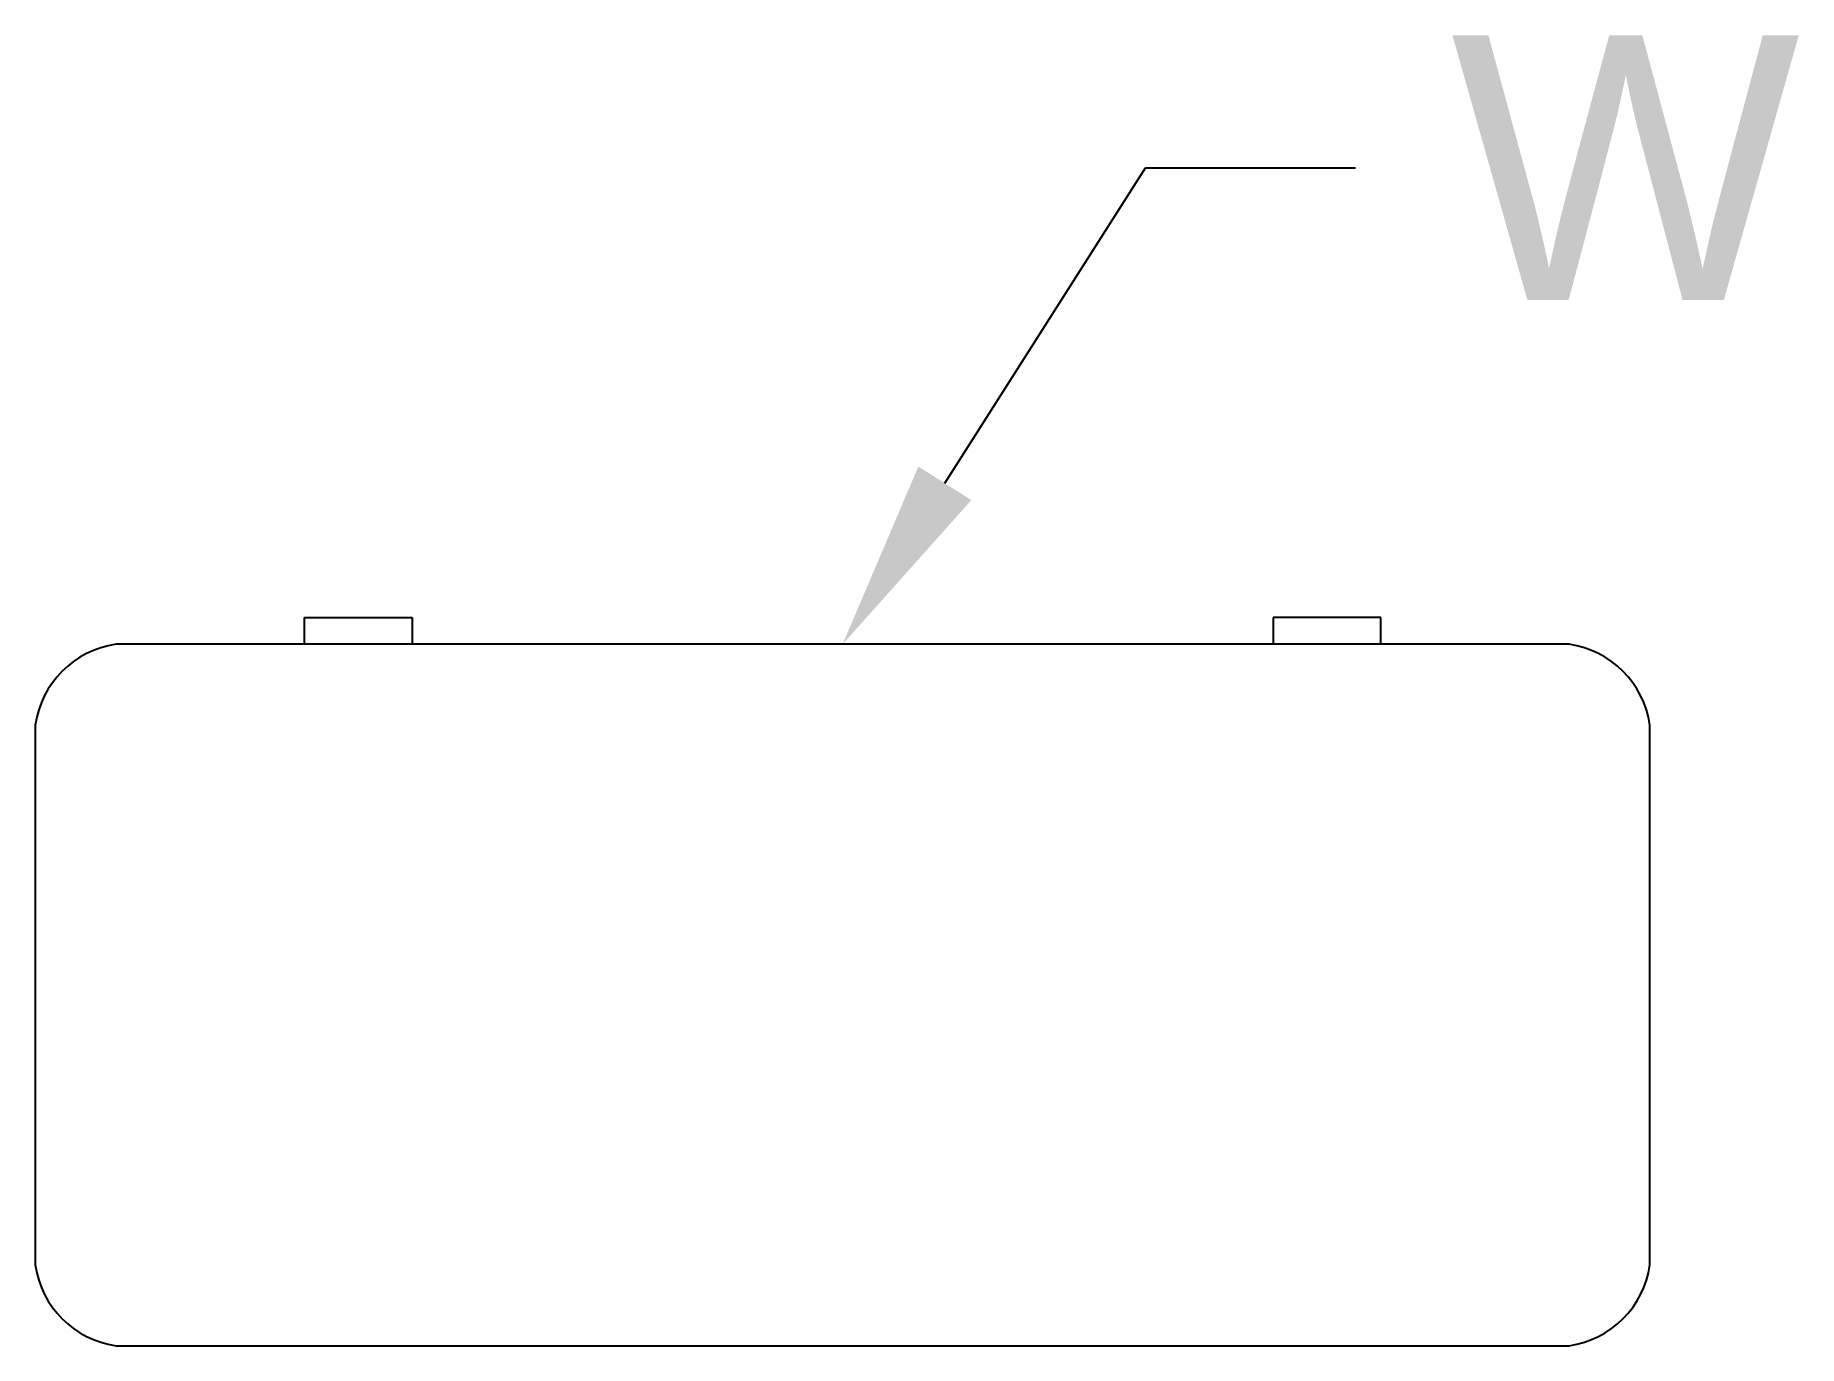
# Model space of a CAD drawing. Header units: metres. Extents: x -0.76 to 0.9, y 0.05 to 1.29.
import ezdxf
from ezdxf import colors
from ezdxf.entities.mleader import LeaderData, LeaderLine
from ezdxf.math import Vec2, Vec3

# ---------------------------------------------------------------- set-up
doc = ezdxf.new("R2010")
doc.units = ezdxf.units.M
doc.header["$LTSCALE"] = 0.5
doc.header["$MEASUREMENT"] = 0
doc.layers.add('LABEL TEXT', color=1, linetype='Continuous', plot=False)
doc.styles.get("Standard").update_dxf_attribs({"font": 'arial.ttf'})

msp = doc.modelspace()

# ---------------------------------------------------------------- linework, layer by layer
at = {"linetype": 'Continuous'}
for p, q in [((-0.508, 0.712), (-0.508, 0.7374)), ((-0.508, 0.7374), (-0.4064, 0.7374)), ((-0.4064, 0.7374), (-0.4064, 0.712)), ((0.4064, 0.7374), (0.4064, 0.712)), ((0.508, 0.7374), (0.4064, 0.7374)), ((0.508, 0.712), (0.508, 0.7374)), ((0.6858, 0.712), (-0.6858, 0.712)), ((-0.762, 0.6358), (-0.762, 0.1262)), ((0.762, 0.1262), (0.762, 0.6358)), ((-0.6858, 0.05), (0.6858, 0.05))]:
    msp.add_line(p, q, dxfattribs=at)
for centre, start, end in [((-0.6731, 0.6231), 98.1301, 171.8699), ((0.6731, 0.6231), 8.1301, 81.8699), ((-0.6731, 0.1389), 188.1301, 261.8699), ((0.6731, 0.1389), 278.1301, 351.8699)]:
    msp.add_arc(centre, 0.0898, start, end, dxfattribs=at)

# ---------------------------------------------------------------- leaders
at = {"layer": 'LABEL TEXT'}
ml = msp.add_multileader_mtext('Standard', dxfattribs=at)
ml.set_content('W', color=256)
ml.set_leader_properties()
ml.build(insert=Vec2(0, 0))
ml.multileader.update_dxf_attribs({"dogleg_length": 0.36, "arrow_head_size": 0.18})
ctx = ml.context
ctx.base_point, ctx.char_height, ctx.arrow_head_size, ctx.landing_gap_size, ctx.plane_origin = Vec3(0.4841, 1.1618), 0.25, 0.18, 0.09, Vec3(1.185, -1.1032)
notes = []
notes.append((ctx, [(0, (1, 1, 0), (0.2858, 1.1618), (1, 0), 0.1983, [(0, [(0, 0.712)], 0, [])])]))
ctx.mtext.insert, ctx.mtext.flow_direction = Vec3(0.5741, 1.2868), 5
for ctx, leaders in notes:
    for number, flags, end, landing, length, lines in leaders:
        leader = LeaderData()
        leader.index, (leader.has_last_leader_line, leader.has_dogleg_vector, leader.attachment_direction) = number, flags
        leader.last_leader_point, leader.dogleg_vector, leader.dogleg_length = Vec3(end), Vec3(landing), length
        for number, points, colour, breaks in lines:
            line = LeaderLine()
            line.index, line.vertices, line.color, line.breaks = number, Vec3.list(points), colors.encode_raw_color(colour), breaks
            leader.lines.append(line)
        ctx.leaders.append(leader)

doc.saveas('drawing.dxf')
